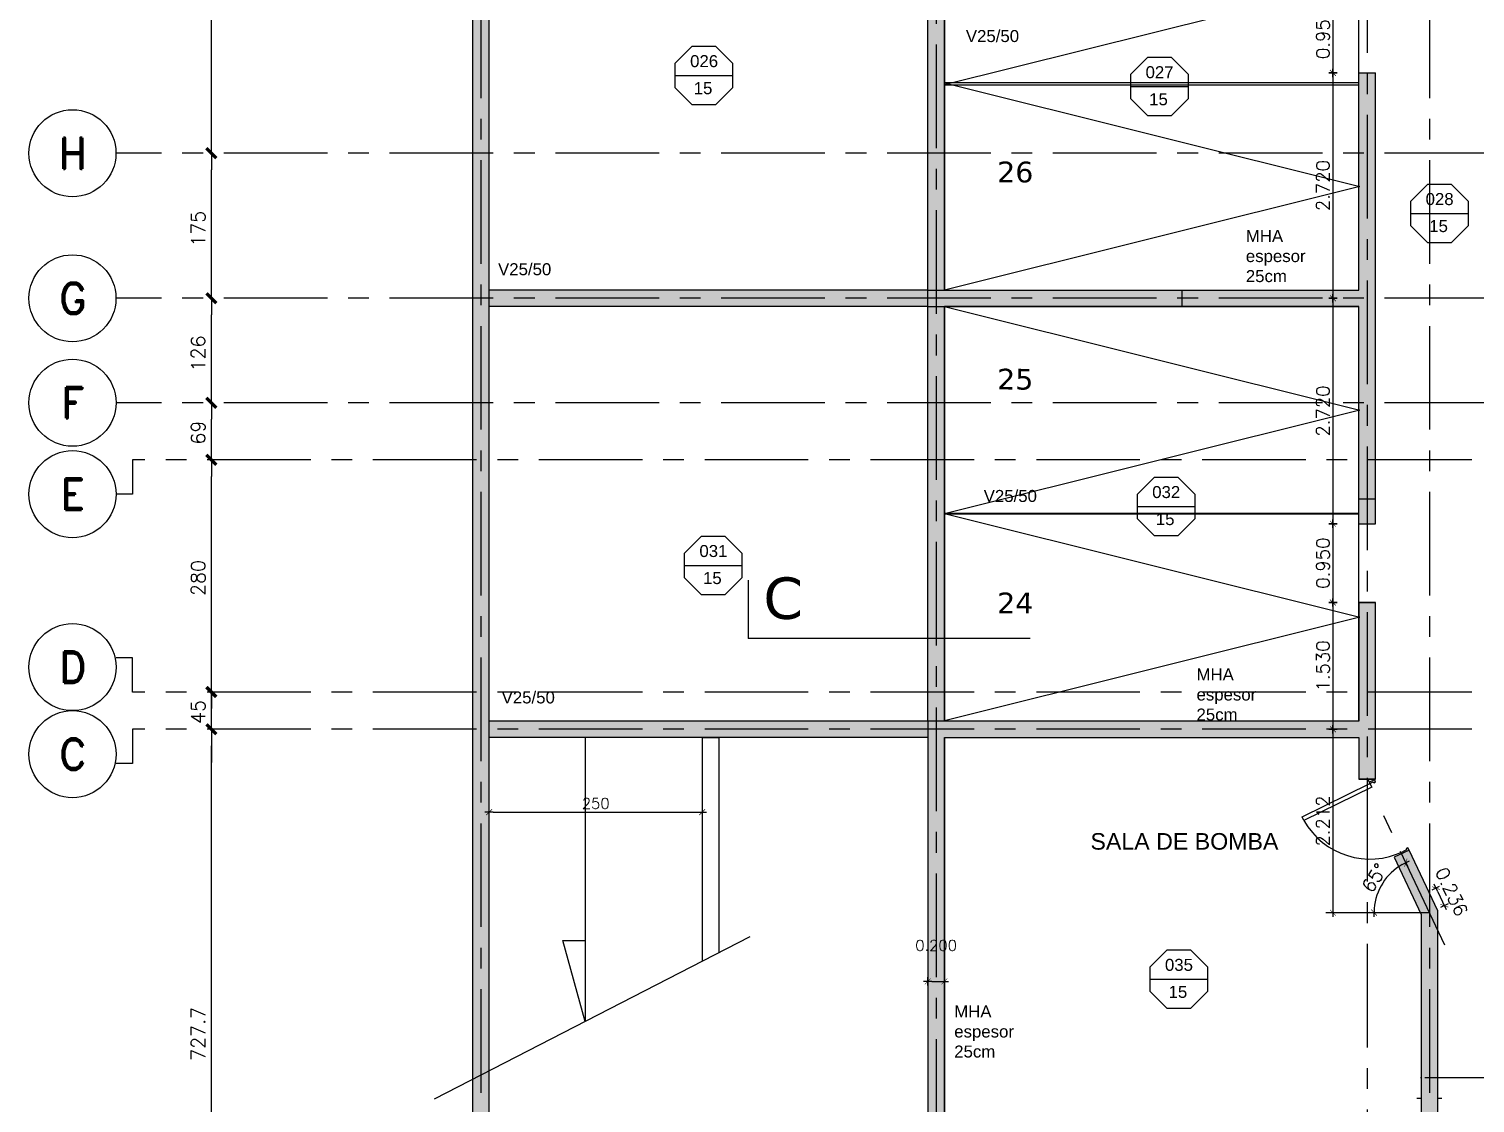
# Model space of a CAD drawing. Header units: millimetres. Extents: x -13 to 194, y -13 to 66.
# Drawn here: x 0.06 to 17.51, y 13.67 to 26.63 of the extents above; entities that cross this region are included whole.
import ezdxf
from ezdxf.enums import TextEntityAlignment as Align

# ---------------------------------------------------------------- set-up
doc = ezdxf.new("R2010")
doc.units = ezdxf.units.MM
doc.linetypes.add('CENTER', pattern=[2, 1.25, -0.25, 0.25, -0.25])
for name, color, linetype in [('01', 1, 'Continuous'), ('04', 4, 'Continuous'), ('06', 6, 'Continuous'), ('Capa1', 80, 'Continuous'), ('COTAS', 1, 'Continuous'), ('EJES', 1, 'CENTER'), ('GRIS', 9, 'Continuous'), ('LOSAS', 7, 'Continuous'), ('Muebles', 2, 'Continuous'), ('MURO', 5, 'Continuous'), ('Muros', 5, 'Continuous'), ('MUROS_EST', 5, 'Continuous'), ('PUERTAS', 1, 'Continuous'), ('Textos', 2, 'Continuous'), ('VIGAS_1', 2, 'Continuous')]:
    doc.layers.add(name, color=color, linetype=linetype)
doc.styles.add('Arial', font='arial.ttf')
doc.styles.add('INTERARQ', font='ROMANS.SHX')
doc.styles.add('ROMAND', font='romand', dxfattribs={"height": 31.5})
doc.styles.add('ROMANS', font='romans.shx', dxfattribs={"height": 16.875})
doc.styles.get("Standard").update_dxf_attribs({"font": 'arial.ttf'})
doc.dimstyles.new('ESCALA_1-50', dxfattribs={"dimtxt": 0.13, "dimasz": 0.05, "dimexe": 0.18, "dimexo": 0.0625, "dimgap": 0.04, "dimtad": 1, "dimdec": 3, "dimzin": 0, "dimdsep": 46, "dimtxsty": 'INTERARQ', "dimblk": 'DIMTICK', "dimcen": 0.09, "dimse1": 1, "dimse2": 1, "dimclrd": 1, "dimclre": 1, "dimclrt": 2, "dimadec": 0, "dimazin": 0, "dimtfac": 4.5, "dimtdec": 3, "dimtofl": 0, "dimtmove": 2, "dimatfit": 3, "dimldrblk": 'DIMTICK', "dimfxl": 1, "dimtolj": 1, "dimtzin": 0, "dimarcsym": 0})

# ---------------------------------------------------------------- blocks, each defined once
blk = doc.blocks.new('EJE-1')
at = {"color": 3, "linetype": 'Continuous'}
blk.add_circle((0, 0), 35, dxfattribs=at)
at = {"color": 5, "linetype": 'Continuous', "style": 'ROMAND'}
blk.add_attdef('0', text='', height=25, dxfattribs=at).set_placement((0.2, 0), align=Align.MIDDLE)
blk = doc.blocks.new('DIMTICK')
at = {"color": 1}
for p, q in [((-1, 0), (1, 0)), ((0, 1), (0, -1))]:
    blk.add_line(p, q, dxfattribs=at)
at = {"color": 3, "const_width": 0.141}
blk.add_lwpolyline([(0.71, 0.71), (-0.71, -0.71)], dxfattribs=at)
blk = doc.blocks.new('*D109')
at = {"layer": '06', "color": 1, "lineweight": -2, "transparency": 16777216}
blk.add_line((15.791, 26.997), (15.791, 26.147), dxfattribs=at)
at = {"layer": 'Defpoints', "color": 0, "transparency": 16777216}
for p in [(16.205, 27.047), (15.791, 26.097), (16.105, 26.097)]:
    blk.add_point(p, dxfattribs=at)
at = {"layer": '06', "color": 1, "lineweight": -2, "transparency": 16777216, "xscale": 0.05, "yscale": 0.05, "zscale": 0.05}
for p, rotation in [((15.791, 27.047), 90), ((15.791, 26.097), 270)]:
    blk.add_blockref('DIMTICK', p, dxfattribs=dict(at, rotation=rotation))
at = {"layer": '06', "color": 2, "transparency": 16777216, "insert": (15.671, 26.572), "char_height": 0.16, "attachment_point": 5, "rotation": 90, "style": 'INTERARQ'}
blk.add_mtext('\\A1;0.950', dxfattribs=at)
blk = doc.blocks.new('*D110')
at = {"layer": '06', "color": 1, "lineweight": -2, "transparency": 16777216}
blk.add_line((15.791, 26.047), (15.791, 23.427), dxfattribs=at)
at = {"layer": 'Defpoints', "color": 0, "transparency": 16777216}
for p in [(16.105, 26.097), (15.791, 23.377), (16.205, 23.377)]:
    blk.add_point(p, dxfattribs=at)
at = {"layer": '06', "color": 1, "lineweight": -2, "transparency": 16777216, "xscale": 0.05, "yscale": 0.05, "zscale": 0.05}
for p, rotation in [((15.791, 26.097), 90), ((15.791, 23.377), 270)]:
    blk.add_blockref('DIMTICK', p, dxfattribs=dict(at, rotation=rotation))
at = {"layer": '06', "color": 2, "transparency": 16777216, "insert": (15.671, 24.737), "char_height": 0.16, "attachment_point": 5, "rotation": 90, "style": 'INTERARQ'}
blk.add_mtext('\\A1;2.720', dxfattribs=at)
blk = doc.blocks.new('*D111')
at = {"layer": '06', "color": 1, "lineweight": -2, "transparency": 16777216}
blk.add_line((15.791, 23.327), (15.791, 20.707), dxfattribs=at)
at = {"layer": 'Defpoints', "color": 0, "transparency": 16777216}
for p in [(16.205, 23.377), (15.791, 20.657), (16.205, 20.657)]:
    blk.add_point(p, dxfattribs=at)
at = {"layer": '06', "color": 1, "lineweight": -2, "transparency": 16777216, "xscale": 0.05, "yscale": 0.05, "zscale": 0.05}
for p, rotation in [((15.791, 23.377), 90), ((15.791, 20.657), 270)]:
    blk.add_blockref('DIMTICK', p, dxfattribs=dict(at, rotation=rotation))
at = {"layer": '06', "color": 2, "transparency": 16777216, "insert": (15.671, 22.017), "char_height": 0.16, "attachment_point": 5, "rotation": 90, "style": 'INTERARQ'}
blk.add_mtext('\\A1;2.720', dxfattribs=at)
blk = doc.blocks.new('*D112')
at = {"layer": '06', "color": 1, "lineweight": -2, "transparency": 16777216}
blk.add_line((15.791, 20.607), (15.791, 19.757), dxfattribs=at)
at = {"layer": 'Defpoints', "color": 0, "transparency": 16777216}
for p in [(16.205, 20.657), (15.791, 19.707), (16.205, 19.707)]:
    blk.add_point(p, dxfattribs=at)
at = {"layer": '06', "color": 1, "lineweight": -2, "transparency": 16777216, "xscale": 0.05, "yscale": 0.05, "zscale": 0.05}
for p, rotation in [((15.791, 20.657), 90), ((15.791, 19.707), 270)]:
    blk.add_blockref('DIMTICK', p, dxfattribs=dict(at, rotation=rotation))
at = {"layer": '06', "color": 2, "transparency": 16777216, "insert": (15.671, 20.182), "char_height": 0.16, "attachment_point": 5, "rotation": 90, "style": 'INTERARQ'}
blk.add_mtext('\\A1;0.950', dxfattribs=at)
blk = doc.blocks.new('*D113')
at = {"layer": '06', "color": 1, "lineweight": -2, "transparency": 16777216}
blk.add_line((15.791, 19.657), (15.791, 18.227), dxfattribs=at)
at = {"layer": 'Defpoints', "color": 0, "transparency": 16777216}
for p in [(16.205, 19.707), (15.791, 18.177), (16.205, 18.177)]:
    blk.add_point(p, dxfattribs=at)
at = {"layer": '06', "color": 1, "lineweight": -2, "transparency": 16777216, "xscale": 0.05, "yscale": 0.05, "zscale": 0.05}
for p, rotation in [((15.791, 19.707), 90), ((15.791, 18.177), 270)]:
    blk.add_blockref('DIMTICK', p, dxfattribs=dict(at, rotation=rotation))
at = {"layer": '06', "color": 2, "transparency": 16777216, "insert": (15.671, 18.942), "char_height": 0.16, "attachment_point": 5, "rotation": 90, "style": 'INTERARQ'}
blk.add_mtext('\\A1;1.530', dxfattribs=at)
blk = doc.blocks.new('*D114')
at = {"layer": '06', "color": 1, "lineweight": -2, "transparency": 16777216}
blk.add_arc((16.955, 15.965), 0.667, 119.5522, 175.7034, dxfattribs=at)
at = {"layer": 'Defpoints', "color": 0, "transparency": 16777216}
for p in [(16.62, 16.675), (16.469, 16.421), (16.854, 16.178), (15.635, 15.965), (16.955, 15.965)]:
    blk.add_point(p, dxfattribs=at)
at = {"layer": '06', "color": 1, "lineweight": -2, "transparency": 16777216, "xscale": 0.05, "yscale": 0.05, "zscale": 0.05}
for p, rotation in [((16.67, 16.568), 27.40385646148732), ((16.288, 15.965), 267.8516849572949)]:
    blk.add_blockref('DIMTICK', p, dxfattribs=dict(at, rotation=rotation))
at = {"layer": '06', "color": 2, "transparency": 16777216, "insert": (16.29, 16.386), "char_height": 0.16, "attachment_point": 5, "rotation": 57.6278, "style": 'INTERARQ'}
blk.add_mtext('\\A1;65°', dxfattribs=at)
blk = doc.blocks.new('*D115')
at = {"layer": '06', "color": 1, "lineweight": -2, "transparency": 16777216}
blk.add_line((17.055, 16.217), (17.112, 16.094), dxfattribs=at)
at = {"layer": 'Defpoints', "color": 0, "transparency": 16777216}
for p in [(16.854, 16.178), (17.134, 16.049), (16.955, 15.965)]:
    blk.add_point(p, dxfattribs=at)
at = {"layer": '06', "color": 1, "lineweight": -2, "transparency": 16777216, "xscale": 0.05, "yscale": 0.05, "zscale": 0.05}
for p, rotation in [((17.033, 16.262), 115.255541415723), ((17.134, 16.049), 295.255541415723)]:
    blk.add_blockref('DIMTICK', p, dxfattribs=dict(at, rotation=rotation))
at = {"layer": '06', "color": 2, "transparency": 16777216, "insert": (17.223, 16.217), "char_height": 0.16, "attachment_point": 5, "rotation": 295.2555, "style": 'INTERARQ'}
blk.add_mtext('\\A1;0.236', dxfattribs=at)
blk = doc.blocks.new('*D43')
at = {"layer": '06', "color": 1, "lineweight": -2, "transparency": 16777216}
blk.add_line((15.791, 18.127), (15.791, 16.015), dxfattribs=at)
at = {"layer": 'Defpoints', "color": 0, "transparency": 16777216}
for p in [(16.253, 18.177), (15.791, 15.965), (16.253, 15.965)]:
    blk.add_point(p, dxfattribs=at)
at = {"layer": '06', "color": 1, "lineweight": -2, "transparency": 16777216, "xscale": 0.05, "yscale": 0.05, "zscale": 0.05}
for p, rotation in [((15.791, 18.177), 90), ((15.791, 15.965), 270)]:
    blk.add_blockref('DIMTICK', p, dxfattribs=dict(at, rotation=rotation))
at = {"layer": '06', "color": 2, "transparency": 16777216, "insert": (15.671, 17.071), "char_height": 0.16, "attachment_point": 5, "rotation": 90, "style": 'INTERARQ'}
blk.add_mtext('\\A1;2.212', dxfattribs=at)
blk = doc.blocks.new('*D169')
at = {"layer": 'Defpoints', "color": 0, "transparency": 16777216}
for p in [(5.615, 17.803), (8.185, 17.803), (8.185, 17.178)]:
    blk.add_point(p, dxfattribs=at)
at = {"layer": 'Muebles', "color": 1, "lineweight": -2, "transparency": 16777216}
blk.add_line((5.665, 17.178), (8.135, 17.178), dxfattribs=at)
at = {"layer": 'Muebles', "color": 1, "lineweight": -2, "transparency": 16777216, "xscale": 0.05, "yscale": 0.05, "zscale": 0.05, "rotation": 180}
blk.add_blockref('DIMTICK', (5.615, 17.178), dxfattribs=at)
at = {"layer": 'Muebles', "color": 1, "lineweight": -2, "transparency": 16777216, "xscale": 0.05, "yscale": 0.05, "zscale": 0.05}
blk.add_blockref('DIMTICK', (8.185, 17.178), dxfattribs=at)
at = {"layer": 'Muebles', "color": 2, "transparency": 16777216, "insert": (6.9, 17.283), "char_height": 0.13, "attachment_point": 5, "style": 'INTERARQ'}
blk.add_mtext('\\A1;250', dxfattribs=at)
blk = doc.blocks.new('*D207')
at = {"layer": 'Defpoints', "color": 0, "transparency": 16777216}
for p in [(10.905, 15.135), (11.105, 15.135), (11.105, 15.135)]:
    blk.add_point(p, dxfattribs=at)
at = {"layer": 'Muebles', "color": 1, "lineweight": -2, "transparency": 16777216}
blk.add_line((10.955, 15.135), (11.055, 15.135), dxfattribs=at)
at = {"layer": 'Muebles', "color": 1, "lineweight": -2, "transparency": 16777216, "xscale": 0.05, "yscale": 0.05, "zscale": 0.05, "rotation": 180}
blk.add_blockref('DIMTICK', (10.905, 15.135), dxfattribs=at)
at = {"layer": 'Muebles', "color": 1, "lineweight": -2, "transparency": 16777216, "xscale": 0.05, "yscale": 0.05, "zscale": 0.05}
blk.add_blockref('DIMTICK', (11.105, 15.135), dxfattribs=at)
at = {"layer": 'Muebles', "color": 2, "transparency": 16777216, "insert": (11.005, 15.57), "char_height": 0.13, "attachment_point": 5, "style": 'INTERARQ'}
blk.add_mtext('\\A1;0.200', dxfattribs=at)

msp = doc.modelspace()

# ---------------------------------------------------------------- hatches: boundary and pattern name
at = {"layer": 'COTAS', "transparency": 33554687}
h = msp.add_hatch(color=5, dxfattribs=at)
h.dxf.hatch_style = 1
h.paths.add_polyline_path([(12.2874, 37.6473), (11.0049, 37.6473), (11.0049, 37.5473), (12.2874, 37.5473)])
h.paths.add_polyline_path([(12.2874, 37.5473), (11.0049, 37.5473), (11.0049, 36.7327), (11.1049, 36.7327), (11.1049, 37.4473), (12.2874, 37.4473)])
h.paths.add_polyline_path([(11.0049, 37.6473), (10.8549, 37.6473), (10.8549, 37.5473), (11.0049, 37.5473)])
h.paths.add_polyline_path([(11.0049, 37.5473), (10.8549, 37.5473), (10.8549, 36.8327), (10.8549, 36.7327), (11.0049, 36.7327)])
h.paths.add_polyline_path([(11.0049, 36.7327), (10.8549, 36.7327), (10.8549, 35.6673), (11.0049, 35.6673)])
h.paths.add_polyline_path([(11.1049, 36.7327), (11.0049, 36.7327), (11.0049, 35.6673), (11.1049, 35.6673)])
h.paths.add_polyline_path([(23.513, 35.6673), (23.363, 35.6673), (23.363, 34.3071), (23.513, 34.3071)])
h.paths.add_polyline_path([(23.513, 36.4272), (23.363, 36.4272), (23.363, 35.6673), (23.513, 35.6673)])
h.paths.add_polyline_path([(23.363, 36.4272), (23.263, 36.4272), (23.263, 35.6673), (23.363, 35.6673)])
h.paths.add_polyline_path([(23.363, 35.6673), (23.263, 35.6673), (23.263, 34.4321), (18.2631, 34.4321), (18.2631, 34.3071), (23.363, 34.3071)])
h.paths.add_polyline_path([(16.955, 35.6673), (16.83, 35.6673), (16.83, 34.3071), (16.955, 34.3071)])
h.paths.add_polyline_path([(17.08, 35.6673), (16.955, 35.6673), (16.955, 34.3071), (17.08, 34.3071)])
h.paths.add_polyline_path([(17.08, 36.4272), (16.955, 36.4272), (16.955, 35.6673), (17.08, 35.6673)])
h.paths.add_polyline_path([(16.955, 36.4272), (16.83, 36.4272), (16.83, 35.6673), (16.955, 35.6673)])
h.paths.add_polyline_path([(16.955, 36.7327), (16.83, 36.7327), (16.83, 36.4272), (16.955, 36.4272)])
h.paths.add_polyline_path([(17.08, 36.7327), (16.955, 36.7327), (16.955, 36.4272), (17.08, 36.4272)])
h.paths.add_polyline_path([(17.08, 37.5473), (16.955, 37.5473), (16.955, 36.7327), (17.08, 36.7327)])
h.paths.add_polyline_path([(16.955, 37.5473), (16.83, 37.5473), (16.83, 36.7327), (16.955, 36.7327)])
h.paths.add_polyline_path([(16.955, 37.6473), (16.83, 37.6473), (16.83, 37.5473), (16.955, 37.5473)])
h.paths.add_polyline_path([(17.08, 37.6473), (16.955, 37.6473), (16.955, 37.5473), (17.08, 37.5473)])
h.paths.add_polyline_path([(11.0049, 35.6673), (10.8549, 35.6673), (10.8549, 34.3071), (11.0049, 34.3071)])
h.paths.add_polyline_path([(11.1049, 35.6673), (11.0049, 35.6673), (11.0049, 34.3071), (11.1049, 34.3071)])
h.paths.add_polyline_path([(11.0049, 34.3071), (10.8549, 34.3071), (10.8549, 33.7473), (11.0049, 33.7473)])
h.paths.add_polyline_path([(11.1049, 34.3071), (11.0049, 34.3071), (11.0049, 33.7473), (11.1049, 33.7473)])
h.paths.add_polyline_path([(23.363, 34.3071), (18.2631, 34.3071), (18.2631, 34.1821), (23.263, 34.1821), (23.263, 32.7373), (23.363, 32.7373)])
h.paths.add_polyline_path([(23.513, 34.3071), (23.363, 34.3071), (23.363, 32.7373), (23.513, 32.7373)])
h.paths.add_polyline_path([(23.513, 37.5473), (23.363, 37.5473), (23.363, 36.4272), (23.513, 36.4272)])
h.paths.add_polyline_path([(23.363, 37.5473), (23.263, 37.5473), (23.263, 36.4272), (23.363, 36.4272)])
h.paths.add_polyline_path([(23.363, 37.6473), (23.263, 37.6473), (23.263, 37.5473), (23.363, 37.5473)])
h.paths.add_polyline_path([(23.513, 37.6473), (23.363, 37.6473), (23.363, 37.5473), (23.513, 37.5473)])
h.paths.add_polyline_path([(23.363, 28.8973), (18.1631, 28.8973), (18.1631, 28.5773), (18.2631, 28.5773), (18.2631, 28.7723), (23.363, 28.7723)])
h.paths.add_polyline_path([(23.363, 29.0223), (18.1631, 29.0223), (18.1631, 28.8973), (23.363, 28.8973)])
h.paths.add_polyline_path([(18.1631, 28.5773), (18.0631, 28.5773), (18.0631, 26.1768), (18.1631, 26.1768)])
h.paths.add_polyline_path([(18.2631, 28.5773), (18.1631, 28.5773), (18.1631, 26.1768), (18.2631, 26.1768)])
h.paths.add_polyline_path([(19.9399, 25.2273), (18.1631, 25.2273), (18.1631, 25.1273), (19.9399, 25.1273)])
h.paths.add_polyline_path([(18.1631, 25.2273), (17.8049, 25.2273), (17.8049, 25.1273), (18.1631, 25.1273)])
h.paths.add_polyline_path([(17.8049, 25.2273), (17.7049, 25.2273), (17.7049, 25.1273), (17.8049, 25.1273)])
h.paths.add_polyline_path([(17.8049, 25.1273), (17.7049, 25.1273), (17.7049, 25.0273), (17.8049, 25.0273)])
h.paths.add_polyline_path([(18.1631, 25.1273), (17.8049, 25.1273), (17.8049, 25.0273), (18.1631, 25.0273)])
h.paths.add_polyline_path([(22.263, 21.5273), (20.0399, 21.5273), (20.0399, 22.1173), (19.9399, 22.1173), (19.9399, 21.4273), (22.263, 21.4273)])
h.paths.add_polyline_path([(19.9399, 22.1173), (19.8399, 22.1173), (19.8399, 21.5273), (18.1631, 21.5273), (18.1631, 21.4273), (19.9399, 21.4273)])
h.paths.add_polyline_path([(18.1631, 21.5273), (17.8049, 21.5273), (17.8049, 21.4273), (18.1631, 21.4273)])
h.paths.add_polyline_path([(17.8049, 21.5273), (17.7049, 21.5273), (17.7049, 21.4273), (17.8049, 21.4273)])
h.paths.add_polyline_path([(17.8049, 21.4273), (17.7049, 21.4273), (17.7049, 21.3273), (17.8049, 21.3273)])
h.paths.add_polyline_path([(18.1631, 21.4273), (17.8049, 21.4273), (17.8049, 21.3273), (18.1631, 21.3273)])
h.paths.add_polyline_path([(22.263, 21.4273), (19.9399, 21.4273), (19.9399, 21.3273), (22.263, 21.3273)])
h.paths.add_polyline_path([(23.163, 22.8473), (22.963, 22.8473), (22.963, 22.1173), (23.163, 22.1173)])
h.paths.add_polyline_path([(23.163, 22.1173), (22.963, 22.1173), (22.963, 21.5273), (22.263, 21.5273), (22.263, 21.4273), (23.163, 21.4273)])
h.paths.add_polyline_path([(17.8049, 18.1773), (17.7049, 18.1773), (17.7049, 17.8273), (17.8049, 17.8273)])
h.paths.add_polyline_path([(17.9049, 18.1773), (17.8049, 18.1773), (17.8049, 17.8273), (17.9049, 17.8273)])
h.paths.add_polyline_path([(17.9049, 18.5273), (18.1631, 18.5273), (18.1631, 18.6273), (17.8049, 18.6273), (17.8049, 18.1773), (17.9049, 18.1773)])
h.paths.add_polyline_path([(17.8049, 18.6273), (17.7049, 18.6273), (17.7049, 18.1773), (17.8049, 18.1773)])
h.paths.add_polyline_path([(17.8049, 18.7773), (17.7049, 18.7773), (17.7049, 18.6273), (17.8049, 18.6273)])
h.paths.add_polyline_path([(18.1631, 18.7773), (17.8049, 18.7773), (17.8049, 18.6273), (18.1631, 18.6273)])
h.paths.add_polyline_path([(19.9399, 18.7773), (18.1631, 18.7773), (18.1631, 18.6273), (19.9399, 18.6273)])
h.paths.add_polyline_path([(19.9399, 18.6273), (18.1631, 18.6273), (18.1631, 18.5273), (19.9399, 18.5273)])
h.paths.add_polyline_path([(23.363, 18.6273), (19.9399, 18.6273), (19.9399, 18.5273), (22.2074, 18.5273), (23.263, 18.5273), (23.263, 18.1773), (23.363, 18.1773)])
h.paths.add_polyline_path([(24.0878, 18.7773), (23.363, 18.7773), (23.363, 18.6273), (24.0878, 18.6273)])
h.paths.add_polyline_path([(23.463, 12.1524), (23.363, 12.1524), (23.363, 12.0534), (23.463, 12.0635)])
h.paths.add_polyline_path([(23.363, 12.1524), (23.348, 12.1524), (19.9399, 11.8067), (19.9399, 11.7062), (23.363, 12.0534)])
h.paths.add_polyline_path([(23.363, 14.6979), (23.263, 14.6979), (23.263, 12.2432), (19.9399, 11.9062), (19.9399, 11.8067), (23.348, 12.1524), (23.363, 12.1539)])
h.paths.add_polyline_path([(23.463, 14.6979), (23.363, 14.6979), (23.363, 12.1539), (23.463, 12.164)])
h.paths.add_polyline_path([(19.9399, 11.8067), (19.9399, 11.9062), (18.1631, 11.7259), (18.1631, 11.6264)])
h.paths.add_polyline_path([(19.9399, 11.8067), (18.1631, 11.6264), (18.1631, 11.5259), (19.9399, 11.7062)])
h.paths.add_polyline_path([(18.1631, 11.7259), (17.8049, 11.6896), (17.8049, 11.5901), (18.1631, 11.6264)])
h.paths.add_polyline_path([(18.1631, 11.6264), (17.8049, 11.5901), (17.8049, 11.4896), (18.1631, 11.5259)])
h.paths.add_polyline_path([(17.8049, 11.6896), (17.055, 11.6135), (17.055, 11.514), (17.8049, 11.5901)])
h.paths.add_polyline_path([(17.8049, 11.5901), (17.055, 11.514), (17.055, 11.4135), (17.8049, 11.4896)])
h.paths.add_polyline_path([(17.055, 11.514), (16.955, 11.5039), (16.955, 11.4034), (17.055, 11.4135)])
h.paths.add_polyline_path([(17.055, 11.605), (16.955, 11.605), (16.955, 11.5039), (17.055, 11.514)])
h.paths.add_polyline_path([(16.955, 11.605), (16.855, 11.605), (16.855, 11.5932), (16.855, 11.4938), (16.955, 11.5039)])
h.paths.add_polyline_path([(16.955, 11.5039), (16.855, 11.4938), (16.855, 11.3932), (16.955, 11.4034)])
h.paths.add_polyline_path([(16.855, 11.4938), (16.2049, 11.4278), (16.2049, 11.3273), (16.855, 11.3932)])
h.paths.add_polyline_path([(16.855, 11.5932), (16.2049, 11.5273), (16.2049, 11.4278), (16.855, 11.4938)])
h.paths.add_polyline_path([(11.0049, 18.2773), (10.9049, 18.2773), (10.9049, 18.1773), (11.0049, 18.1773)])
h = msp.add_hatch(color=5, dxfattribs=at)
h.dxf.hatch_style = 1
h.paths.add_polyline_path([(16.2049, 25.1273), (16.1049, 25.1273), (16.1049, 23.4773), (11.0049, 23.4773), (11.0049, 23.3773), (16.2049, 23.3773)])
h.paths.add_polyline_path([(16.3049, 25.1273), (16.2049, 25.1273), (16.2049, 23.3773), (16.3049, 23.3773)])
h.paths.add_polyline_path([(16.2049, 26.0973), (16.1049, 26.0973), (16.1049, 25.1273), (16.2049, 25.1273)])
h.paths.add_polyline_path([(16.3049, 26.0973), (16.2049, 26.0973), (16.2049, 25.1273), (16.3049, 25.1273)])
h.paths.add_polyline_path([(16.3049, 23.3773), (16.2049, 23.3773), (16.2049, 22.1173), (16.3049, 22.1173)])
h.paths.add_polyline_path([(16.2049, 23.3773), (11.0049, 23.3773), (11.0049, 23.2773), (16.1049, 23.2773), (16.1049, 22.1173), (16.2049, 22.1173)])
h.paths.add_polyline_path([(16.3049, 22.1173), (16.2049, 22.1173), (16.2049, 21.4273), (16.3049, 21.4273)])
h.paths.add_polyline_path([(16.2049, 22.1173), (16.1049, 22.1173), (16.1049, 21.4273), (16.2049, 21.4273)])
h.paths.add_polyline_path([(16.2049, 21.4273), (16.1049, 21.4273), (16.1049, 20.6573), (16.2049, 20.6573)])
h.paths.add_polyline_path([(16.3049, 21.4273), (16.2049, 21.4273), (16.2049, 20.6573), (16.3049, 20.6573)])
h.paths.add_polyline_path([(16.2049, 19.7073), (16.1049, 19.7073), (16.1049, 18.6273), (16.2049, 18.6273)])
h.paths.add_polyline_path([(16.3049, 19.7073), (16.2049, 19.7073), (16.2049, 18.6273), (16.3049, 18.6273)])
h.paths.add_polyline_path([(16.3049, 18.6273), (16.2049, 18.6273), (16.2049, 18.1773), (16.3049, 18.1773)])
h.paths.add_polyline_path([(16.2049, 18.6273), (16.1049, 18.6273), (16.1049, 18.2773), (11.0049, 18.2773), (11.0049, 18.1773), (16.2049, 18.1773)])
h.paths.add_polyline_path([(16.3049, 18.1773), (16.2049, 18.1773), (16.2049, 17.5773), (16.3049, 17.5773)])
h.paths.add_polyline_path([(16.2049, 28.5773), (11.0049, 28.5773), (11.0049, 28.4523), (16.1049, 28.4523), (16.1049, 27.0473), (16.2049, 27.0473)])
h.paths.add_polyline_path([(16.3049, 28.5773), (16.2049, 28.5773), (16.2049, 27.0473), (16.3049, 27.0473)])
h.paths.add_polyline_path([(16.3049, 28.8973), (16.2049, 28.8973), (16.2049, 28.5773), (16.3049, 28.5773)])
h.paths.add_polyline_path([(16.3049, 29.4473), (16.2049, 29.4473), (16.2049, 28.8973), (16.3049, 28.8973)])
h.paths.add_polyline_path([(16.2049, 29.4473), (16.1049, 29.4473), (16.1049, 28.8973), (16.2049, 28.8973)])
h.paths.add_polyline_path([(18.1631, 29.0223), (17.9049, 29.0223), (17.9049, 29.4468), (17.8049, 29.4468), (17.8049, 28.8973), (18.1631, 28.8973)])
h.paths.add_polyline_path([(17.8049, 29.4468), (17.7049, 29.4468), (17.7049, 28.8973), (17.8049, 28.8973)])
at = {"layer": 'MUROS_EST', "transparency": 33554687}
h = msp.add_hatch(color=5, dxfattribs=at)
h.dxf.hatch_style = 1
h.paths.add_polyline_path([(28.4649, 28.0227), (31.8149, 28.0227), (31.8149, 58.4427), (5.4149, 58.4427), (5.4149, 10.7902), (5.6149, 10.7902), (5.6149, 58.2427), (31.6149, 58.2427), (31.6149, 28.2227), (28.2649, 28.2227), (28.2649, 18.7773), (23.163, 18.7773), (23.163, 19.2739), (22.963, 19.2739), (22.963, 18.7773), (17.7049, 18.7773), (17.7049, 17.8273), (17.9049, 17.8273), (17.9049, 18.5273), (23.263, 18.5273), (23.263, 12.2432), (19.3399, 11.8453), (19.3399, 11.6453), (23.463, 12.0635), (23.463, 18.5273), (28.4649, 18.5273)], flags=17)
h.paths.add_polyline_path([(23.163, 22.8473), (22.963, 22.8473), (22.963, 21.5273), (20.0399, 21.5273), (20.0399, 25.0273), (23.163, 25.0273), (23.1603, 25.2273), (17.7049, 25.2273), (17.7049, 25.0273), (19.8399, 25.0273), (19.8399, 21.5273), (17.7049, 21.5273), (17.7049, 21.3273), (22.963, 21.3273), (22.963, 19.2739), (23.163, 19.2739)], flags=16)
h.paths.add_polyline_path([(16.3049, 19.7073), (16.1049, 19.7073), (16.1049, 18.2773), (10.9049, 18.2773), (10.9049, 10.7898), (23.463, 12.0635), (23.463, 18.5273), (28.4649, 18.5273), (28.4649, 28.0227), (31.8149, 28.0227), (31.8149, 58.4427), (5.4149, 58.4427), (5.4149, 10.7902), (5.6149, 10.7902), (5.6149, 58.2427), (31.6149, 58.2427), (31.6149, 28.2227), (28.2649, 28.2227), (28.2649, 18.7773), (23.163, 18.7773), (23.163, 19.2739), (22.963, 19.2739), (22.963, 18.7773), (17.7049, 18.7773), (17.7049, 17.8273), (17.9049, 17.8273), (17.9049, 18.5273), (23.263, 18.5273), (23.263, 12.2432), (17.055, 11.6135), (17.055, 15.9873), (16.7102, 16.7181), (16.5293, 16.6328), (16.855, 15.9425), (16.855, 11.5932), (11.1049, 11.01), (11.1049, 18.0773), (16.1049, 18.0773), (16.1049, 17.5773), (16.3049, 17.5773)])
h = msp.add_hatch(color=5, dxfattribs=at)
h.dxf.hatch_style = 1
h.paths.add_polyline_path([(28.4649, 28.0227), (31.8149, 28.0227), (31.8149, 58.4427), (5.4149, 58.4427), (5.4149, 10.7902), (5.6149, 10.7902), (5.6149, 58.2427), (31.6149, 58.2427), (31.6149, 28.2227), (28.2649, 28.2227), (28.2649, 18.7773), (23.163, 18.7773), (23.163, 19.2739), (22.963, 19.2739), (22.963, 18.7773), (17.7049, 18.7773), (17.7049, 17.8273), (17.9049, 17.8273), (17.9049, 18.5273), (23.263, 18.5273), (23.263, 12.2432), (17.055, 11.6135), (17.055, 15.9873), (16.7102, 16.7181), (16.5293, 16.6328), (16.855, 15.9425), (16.855, 11.5932), (11.1049, 11.01), (11.1049, 18.0773), (16.1049, 18.0773), (16.1049, 17.5773), (16.3049, 17.5773), (16.3049, 19.7073), (16.1049, 19.7073), (16.1049, 18.2773), (10.9049, 18.2773), (10.9049, 10.7898), (23.463, 12.0635), (23.463, 18.5273), (28.4649, 18.5273)])
h = msp.add_hatch(color=2, dxfattribs=at)
h.dxf.hatch_style = 1
h.paths.add_polyline_path([(11.1049, 28.4523), (10.9049, 28.4523), (10.9049, 23.4773), (11.1049, 23.4773)])
h.paths.add_polyline_path([(10.9049, 23.4773), (5.6149, 23.4773), (5.6149, 23.2773), (10.9049, 23.2773)])
h.paths.add_polyline_path([(11.1049, 23.2773), (10.9049, 23.2773), (10.9049, 18.2773), (11.1049, 18.2773)])
h.paths.add_polyline_path([(10.9049, 18.2773), (5.6149, 18.2773), (5.6149, 18.0773), (10.9049, 18.0773)])
h.paths.add_polyline_path([(28.2649, 25.2273), (23.1603, 25.2273), (23.163, 25.0273), (28.2649, 25.0273)])
h.paths.add_polyline_path([(16.83, 33.9473), (11.1049, 33.9473), (11.1049, 33.7473), (16.83, 33.7473)])
h.paths.add_polyline_path([(10.8549, 33.9473), (5.6149, 33.9473), (5.6149, 33.7473), (10.8549, 33.7473)])
h.paths.add_polyline_path([(10.8549, 37.6512), (5.6149, 37.6512), (5.6149, 37.4512), (10.8549, 37.4512)])
h.paths.add_polyline_path([(23.263, 37.6473), (17.08, 37.6473), (17.08, 37.4473), (23.263, 37.4473)])
h.paths.add_polyline_path([(31.6149, 34.4248), (23.513, 34.4248), (23.513, 34.2248), (31.6149, 34.2248)])
h.paths.add_polyline_path([(30.0152, 37.6473), (23.513, 37.6473), (23.513, 37.4473), (30.0152, 37.4473)])
h.paths.add_polyline_path([(31.6149, 42.8757), (23.4781, 42.8757), (23.4781, 42.6757), (31.6149, 42.6757)])
h.paths.add_polyline_path([(23.4781, 47.6757), (23.2781, 47.6757), (23.2781, 42.8757), (23.4781, 42.8757)])
h.paths.add_polyline_path([(22.9781, 42.8757), (17.2148, 42.8757), (17.2148, 42.6757), (22.9781, 42.6757)])
h.paths.add_polyline_path([(17.0404, 47.6757), (16.8404, 47.6757), (16.8404, 42.8757), (17.0404, 42.8757)])
h.paths.add_polyline_path([(16.7148, 42.8757), (11.3546, 42.8757), (11.3546, 42.6757), (16.7148, 42.6757)])
h.paths.add_polyline_path([(11.1062, 47.6757), (10.9062, 47.6757), (10.9062, 42.8757), (11.1062, 42.8757)])
h.paths.add_polyline_path([(10.8546, 42.8757), (5.6149, 42.8757), (5.6149, 42.6757), (10.8546, 42.6757)])
h.paths.add_polyline_path([(11.1062, 42.6757), (10.9062, 42.6757), (10.9062, 37.6473), (11.1062, 37.6473)])
h.paths.add_polyline_path([(11.1062, 53.1927), (10.9062, 53.1927), (10.9062, 47.8757), (11.1062, 47.8757)])
h.paths.add_polyline_path([(16.7148, 47.8757), (11.3546, 47.8757), (11.3546, 47.6757), (16.7148, 47.6757)])
h.paths.add_polyline_path([(10.8546, 47.8757), (5.6149, 47.8757), (5.6149, 47.6757), (10.8546, 47.6757)])
h.paths.add_polyline_path([(17.055, 53.1924), (17.055, 53.1927), (16.855, 53.1927), (16.841, 47.8757), (17.041, 47.8757)])
h.paths.add_polyline_path([(22.9781, 47.8757), (17.2148, 47.8757), (17.2148, 47.6757), (22.9781, 47.6757)])
h.paths.add_polyline_path([(23.4608, 53.1927), (23.2608, 53.1927), (23.2608, 47.8757), (23.4608, 47.8757)])
h.paths.add_polyline_path([(31.6149, 47.8757), (23.4781, 47.8757), (23.4781, 47.6757), (31.6149, 47.6757)])
h.paths.add_polyline_path([(31.6149, 53.6927), (23.4608, 53.6927), (23.4608, 53.4927), (31.6149, 53.4927)])
h.paths.add_polyline_path([(23.4608, 58.2427), (23.2608, 58.2427), (23.2608, 53.6927), (23.4608, 53.6927)])
h.paths.add_polyline_path([(23.2608, 53.6927), (17.055, 53.6927), (17.055, 53.4927), (23.2608, 53.4927)])
h.paths.add_polyline_path([(17.055, 58.2427), (16.855, 58.2427), (16.855, 53.6927), (17.055, 53.6927)])
h.paths.add_polyline_path([(11.1062, 58.2427), (10.9062, 58.2427), (10.9062, 53.6927), (11.1062, 53.6927)])
h.paths.add_polyline_path([(10.9062, 53.6927), (5.6149, 53.6927), (5.6149, 53.4927), (10.9062, 53.4927)])
h.paths.add_polyline_path([(16.855, 53.6927), (11.1062, 53.6927), (11.1062, 53.4927), (16.855, 53.4927)])
h.paths.add_polyline_path([(23.9258, 38.0626), (27.8932, 38.0626), (27.8932, 38.3613), (23.9258, 38.3613)], flags=9)
h = msp.add_hatch(color=5, dxfattribs=at)
h.dxf.hatch_style = 1
h.paths.add_polyline_path([(16.3049, 26.0973), (16.1049, 26.0973), (16.1049, 23.4773), (10.9049, 23.4773), (10.9049, 23.2773), (16.1049, 23.2773), (16.1049, 20.6573), (16.3049, 20.6573)])
h.paths.add_polyline_path([(16.3049, 29.4473), (16.1049, 29.4473), (16.1049, 28.7023), (10.9049, 28.7023), (10.9049, 28.4523), (16.1049, 28.4523), (16.1049, 27.0473), (16.3049, 27.0473)])
h.paths.add_polyline_path([(23.463, 29.0223), (17.9049, 29.0223), (17.9049, 29.4468), (17.7049, 29.4468), (17.7049, 28.7723), (18.0631, 28.7723), (18.0631, 26.1768), (18.2631, 26.1768), (18.2631, 28.7723), (23.463, 28.7723)])
h.paths.add_polyline_path([(13.526, 31.3225), (10.8533, 31.3225), (10.8533, 31.0725), (13.526, 31.0725)])
h.paths.add_polyline_path([(23.513, 37.6473), (23.263, 37.6473), (23.263, 34.4321), (18.2631, 34.4321), (18.2631, 34.1821), (23.263, 34.1821), (23.263, 32.7373), (23.513, 32.7373)])
h.paths.add_polyline_path([(17.08, 37.6473), (16.83, 37.6473), (16.83, 30.9728), (16.5434, 30.3884), (16.723, 30.3003), (17.08, 31.0284)])
h.paths.add_polyline_path([(11.1049, 37.4473), (12.2874, 37.4473), (12.2874, 37.6473), (10.8549, 37.6473), (10.8549, 36.8327), (10.8549, 33.7473), (11.1049, 33.7473)])
h.paths.add_polyline_path([(23.4781, 47.8757), (22.9781, 47.8757), (22.9781, 47.6757), (23.4781, 47.6757)])
h.paths.add_polyline_path([(23.2781, 42.8757), (22.9781, 42.8757), (22.9781, 42.6757), (23.2781, 42.6757)])
h.paths.add_polyline_path([(23.4781, 42.8757), (23.2781, 42.8757), (23.2781, 42.6757), (23.4781, 42.6757)])
h.paths.add_polyline_path([(17.2148, 42.8757), (16.7148, 42.8757), (16.7148, 42.6757), (17.2148, 42.6757)])
h.paths.add_polyline_path([(17.2148, 47.8757), (16.7148, 47.8757), (16.7148, 47.6757), (17.2148, 47.6757)])
h.paths.add_polyline_path([(17.055, 53.6927), (16.855, 53.6927), (16.855, 53.1927), (17.055, 53.1927)])
h.paths.add_polyline_path([(23.4608, 53.4927), (23.2608, 53.4927), (23.2608, 53.1927), (23.4608, 53.1927)])
h.paths.add_polyline_path([(23.4608, 53.6927), (23.2608, 53.6927), (23.2608, 53.4927), (23.4608, 53.4927)])
h.paths.add_polyline_path([(11.1062, 53.6927), (10.9062, 53.6927), (10.9062, 53.1927), (11.1062, 53.1927)])
h.paths.add_polyline_path([(11.3546, 47.8757), (10.8546, 47.8757), (10.8546, 47.6757), (11.3546, 47.6757)])
h.paths.add_polyline_path([(11.3546, 42.8757), (10.8546, 42.8757), (10.8546, 42.6757), (11.3546, 42.6757)])
at = {"layer": 'PUERTAS', "transparency": 33554687}
h = msp.add_hatch(dxfattribs=at)
h.set_pattern_fill('ANGLE', color=256)
h.set_pattern_definition([(0, (0, 0), (0, 6.985), [5.08, -1.905]), (90, (0, 0), (-6.985, 4e-16), [5.08, -1.905])])
h.paths.add_polyline_path([(16.3049, 26.0973), (16.1049, 26.0973), (16.1049, 23.4773), (10.9049, 23.4773), (10.9049, 23.2773), (16.1049, 23.2773), (16.1049, 20.6573), (16.3049, 20.6573)])
edge = h.paths.add_edge_path()
edge.add_line((17.055, 13.7227), (17.055, 11.6135))
edge.add_line((16.855, 13.7227), (16.855, 11.5932))
edge.add_line((16.9449, 16.2207), (17.055, 15.9873))
edge.add_line((16.764, 16.1354), (16.9449, 16.2207))
edge.add_line((16.855, 15.9425), (16.764, 16.1354))
edge.add_line((16.855, 13.7227), (16.855, 15.9425))
edge.add_line((17.055, 13.7227), (17.055, 15.9873))
edge.add_line((17.055, 11.6135), (23.263, 12.2432))
edge.add_line((11.1049, 11.01), (16.855, 11.5932))
edge.add_line((10.9057, 10.7898), (23.463, 12.0635))

# ---------------------------------------------------------------- linework, layer by layer
at = {"color": 2}
for points in [[(2.2649, 25.1273), (2.2649, 25.3273)], [(2.2649, 25.1273), (2.2649, 25.3273)], [(2.2649, 25.1273), (2.2649, 24.9273)], [(2.2649, 25.1273), (2.2649, 24.9273)], [(2.2649, 23.3773), (2.2649, 23.5773)], [(2.2649, 23.3773), (2.2649, 23.5773)], [(2.2649, 23.3773), (2.2649, 23.1773)], [(2.2649, 23.3773), (2.2649, 23.1773)], [(2.2649, 22.1173), (2.2649, 22.3173)], [(2.2649, 22.1173), (2.2649, 22.3173)], [(2.2649, 22.1173), (2.2649, 21.9173)], [(2.2649, 22.1173), (2.2649, 21.9173)], [(2.2649, 21.4273), (2.2649, 21.6273)], [(2.2649, 21.4273), (2.2649, 21.6273)], [(2.2649, 21.4273), (2.2649, 21.2273)], [(2.2649, 21.4273), (2.2649, 21.2273)], [(2.2649, 18.6273), (2.2649, 18.8273)], [(2.2649, 18.6273), (2.2649, 18.8273)], [(2.2649, 18.6273), (2.2649, 18.4273)], [(2.2649, 18.6273), (2.2649, 18.4273)], [(2.2649, 18.1773), (2.2649, 18.3773)], [(2.2649, 18.1773), (2.2649, 18.3773)], [(2.2649, 18.1773), (2.2649, 17.9773)], [(2.2649, 18.1773), (2.2649, 17.9773)]]:
    msp.add_lwpolyline(points, dxfattribs=at)
at = {"color": 2, "const_width": 0.04}
for points in [[(2.3249, 25.0673), (2.2049, 25.1873)], [(2.2049, 25.1873), (2.3249, 25.0673)], [(2.2049, 23.4373), (2.3249, 23.3173)], [(2.3249, 23.3173), (2.2049, 23.4373)], [(2.3249, 22.0573), (2.2049, 22.1773)], [(2.2049, 22.1773), (2.3249, 22.0573)], [(2.2049, 21.4873), (2.3249, 21.3673)], [(2.3249, 21.3673), (2.2049, 21.4873)], [(2.2049, 18.6873), (2.3249, 18.5673)], [(2.2049, 18.6873), (2.3249, 18.5673)], [(2.3249, 18.1173), (2.2049, 18.2373)], [(2.3249, 18.1173), (2.2049, 18.2373)]]:
    msp.add_lwpolyline(points, dxfattribs=at)
at = {"color": 9}
msp.add_arc((16.2373, 17.5262), 0.9146, 209.44823, 296.04555, dxfattribs=at)
at = {"layer": '01', "ltscale": 0.25}
for p, q in [((6.7748, 18.0773), (6.7748, 14.6534)), ((6.7748, 14.6534), (6.5019, 15.6276)), ((6.5019, 15.6276), (6.7748, 15.6276))]:
    msp.add_line(p, q, dxfattribs=at)
at = {"layer": '01'}
msp.add_line((4.9576, 13.7178), (8.7632, 15.6772), dxfattribs=at)
at = {"layer": '01', "ltscale": 0.25}
msp.add_lwpolyline([(10.9049, 18.0773), (5.6649, 18.0773)], dxfattribs=at)
msp.add_lwpolyline([(10.9049, 18.0773), (5.6649, 18.0773)], dxfattribs=at)
at = {"layer": '06'}
for p, q in [((16.1049, 18.2773), (10.9049, 18.2773)), ((8.1849, 18.0773), (8.1849, 15.3795)), ((8.1849, 18.0773), (8.3849, 18.0773)), ((8.3849, 18.0773), (8.3849, 15.4825)), ((16.855, 13.7227), (16.805, 13.7227)), ((17.105, 13.7227), (17.055, 13.7227))]:
    msp.add_line(p, q, dxfattribs=at)
at = {"layer": 'COTAS', "color": 2}
for p, q in [((2.2649, 25.3273), (2.2649, 28.3773)), ((2.2649, 23.5773), (2.2649, 24.9273)), ((2.2649, 22.3173), (2.2649, 23.1773)), ((2.2649, 21.6273), (2.2649, 21.9173)), ((2.2649, 18.8273), (2.2649, 21.2273)), ((2.2649, 18.8273), (2.2649, 19.0273)), ((2.2649, 18.1773), (2.2649, 18.6273)), ((2.2649, 11.1004), (2.2649, 17.9773)), ((2.2649, 17.9773), (2.2649, 17.7773))]:
    msp.add_line(p, q, dxfattribs=at)
at = {"layer": 'EJES'}
for p, q in [((5.5149, 61.0427), (5.5149, 5.6668)), ((16.955, 61.0427), (16.955, 5.8668)), ((11.0049, 38.4387), (11.0049, 5.6668)), ((16.2049, 29.5903), (16.2049, 5.8668)), ((35.6644, 25.1273), (1.1153, 25.1273)), ((35.6644, 23.3773), (1.1153, 23.3773)), ((35.6644, 22.1173), (1.1153, 22.1173)), ((35.4644, 21.4273), (1.3153, 21.4273)), ((1.3153, 21.4273), (1.3153, 21.0141)), ((1.3153, 21.0141), (1.1153, 21.0141)), ((1.3153, 19.0405), (1.1153, 19.0405)), ((1.3153, 18.6273), (1.3153, 19.0405)), ((35.4644, 18.6273), (1.3153, 18.6273)), ((35.4644, 18.1773), (1.3153, 18.1773)), ((1.3153, 18.1773), (1.3153, 17.7641)), ((1.3153, 17.7641), (1.1153, 17.7641)), ((17.1403, 15.5721), (16.4045, 17.1318)), ((16.955, 15.9649), (15.6346, 15.9649))]:
    msp.add_line(p, q, dxfattribs=at)
at = {"layer": 'GRIS'}
for p, q in [((16.2111, 17.5773), (16.2375, 17.5234)), ((16.2287, 17.5414), (16.3049, 17.5773)), ((16.2321, 17.5207), (16.2776, 17.543)), ((16.2776, 17.543), (16.2832, 17.5317)), ((16.2832, 17.5317), (16.306, 17.5428)), ((16.306, 17.5428), (16.292, 17.5712)), ((16.306, 17.5428), (16.292, 17.5712)), ((16.6962, 16.7466), (16.6735, 16.7355)), ((16.7102, 16.7181), (16.6962, 16.7466)), ((16.679, 16.7241), (16.6389, 16.7045)), ((16.6389, 16.7045), (16.6473, 16.6874)), ((16.6735, 16.7355), (16.679, 16.7241))]:
    msp.add_line(p, q, dxfattribs=at)
for points in [[(11.1049, 28.4523), (16.1158, 27.2023), (11.1049, 25.9523), (16.1049, 25.9523), (16.1049, 28.4523), (11.1049, 28.4523), (11.1049, 28.4523), (11.1049, 25.9523)], [(11.1049, 25.9773), (16.1158, 24.7273), (11.1049, 23.4773), (16.1049, 23.4773), (16.1049, 25.9773), (11.1049, 25.9773), (11.1049, 25.9773), (11.1049, 23.4773)], [(11.1049, 23.2773), (16.1158, 22.0273), (11.1049, 20.7773), (16.1049, 20.7773), (16.1049, 23.2773), (11.1049, 23.2773), (11.1049, 23.2773), (11.1049, 20.7773)], [(11.1049, 20.78), (16.1158, 19.53), (11.1049, 18.28), (16.1049, 18.28), (16.1049, 20.78), (11.1049, 20.78), (11.1049, 20.78), (11.1049, 18.28)]]:
    msp.add_lwpolyline(points, dxfattribs=at)
msp.add_lwpolyline([(16.2375, 17.5234), (16.2598, 17.4779), (15.4409, 17.0765), (15.4186, 17.122)], close=True, dxfattribs=at)
at = {"layer": 'LOSAS'}
for p, q in [((7.8557, 26.0649), (8.5557, 26.0649)), ((13.3485, 25.9314), (14.0485, 25.9314)), ((16.7259, 24.4012), (17.4259, 24.4012)), ((13.4287, 20.8661), (14.1287, 20.8661)), ((7.9676, 20.1547), (8.6676, 20.1547)), ((13.5822, 15.1619), (14.2822, 15.1619))]:
    msp.add_line(p, q, dxfattribs=at)
for points in [[(7.8557, 25.92), (8.0607, 25.7149), (8.3506, 25.7149), (8.5557, 25.92), (8.5557, 26.2099), (8.3506, 26.4149), (8.0607, 26.4149), (7.8557, 26.2099)], [(13.3485, 25.7864), (13.5536, 25.5814), (13.8435, 25.5814), (14.0485, 25.7864), (14.0485, 26.0763), (13.8435, 26.2814), (13.5536, 26.2814), (13.3485, 26.0763)], [(16.7259, 24.2562), (16.931, 24.0512), (17.2209, 24.0512), (17.4259, 24.2562), (17.4259, 24.5461), (17.2209, 24.7512), (16.931, 24.7512), (16.7259, 24.5461)], [(13.4287, 20.7212), (13.6338, 20.5161), (13.9237, 20.5161), (14.1287, 20.7212), (14.1287, 21.0111), (13.9237, 21.2161), (13.6338, 21.2161), (13.4287, 21.0111)], [(7.9676, 20.0097), (8.1727, 19.8047), (8.4626, 19.8047), (8.6676, 20.0097), (8.6676, 20.2997), (8.4626, 20.5047), (8.1727, 20.5047), (7.9676, 20.2997)], [(13.5822, 15.0169), (13.7872, 14.8119), (14.0771, 14.8119), (14.2822, 15.0169), (14.2822, 15.3069), (14.0771, 15.5119), (13.7872, 15.5119), (13.5822, 15.3069)]]:
    msp.add_lwpolyline(points, close=True, dxfattribs=at)
at = {"layer": 'MURO'}
for p, q in [((8.7382, 19.9762), (8.7382, 19.2739)), ((16.1049, 19.7073), (16.1049, 18.2773)), ((12.1388, 19.2739), (8.7382, 19.2739))]:
    msp.add_line(p, q, dxfattribs=at)
at = {"layer": 'MURO', "color": 5}
msp.add_line((16.1049, 19.7073), (16.1049, 18.2773), dxfattribs=at)
msp.add_line((16.1049, 19.7073), (16.1049, 18.2773), dxfattribs=at)
at = {"layer": 'Muros'}
for p, q in [((16.1049, 23.4773), (16.1049, 26.0973)), ((10.9049, 23.4773), (16.1049, 23.4773)), ((10.9049, 23.2773), (10.9049, 23.4773)), ((10.9049, 23.2773), (16.1049, 23.2773)), ((16.1049, 20.6573), (16.1049, 23.2773)), ((16.1049, 20.6573), (16.3049, 20.6573)), ((16.1049, 18.2773), (16.1049, 19.7073))]:
    msp.add_line(p, q, dxfattribs=at)
at = {"layer": 'MUROS_EST'}
for p, q in [((16.1049, 26.0973), (16.3049, 26.0973)), ((16.1049, 23.4773), (16.1049, 26.0973)), ((16.1049, 26.0973), (16.3049, 26.0973)), ((16.3049, 20.6573), (16.3049, 26.0973)), ((16.3049, 20.6573), (16.3049, 26.0973)), ((10.9049, 23.4773), (16.1049, 23.4773)), ((10.9049, 23.2773), (10.9049, 23.4773)), ((10.9049, 23.2773), (16.1049, 23.2773)), ((16.1049, 20.6573), (16.1049, 23.2773)), ((16.1049, 20.6573), (16.3049, 20.6573)), ((16.1049, 19.7073), (16.1049, 18.2773)), ((16.1049, 19.7073), (16.3049, 19.7073)), ((16.3049, 18.0773), (16.3049, 19.7073)), ((16.3049, 18.0773), (16.3049, 19.7073)), ((16.3049, 17.5773), (16.3049, 19.7073)), ((10.9049, 18.2773), (10.9049, 10.7898)), ((16.1049, 18.2773), (10.9049, 18.2773)), ((11.1049, 18.0773), (11.1049, 11.01)), ((11.1049, 18.0773), (16.1049, 18.0773)), ((16.1049, 18.0773), (16.1049, 17.5773)), ((16.3049, 17.5773), (16.1049, 17.5773))]:
    msp.add_line(p, q, dxfattribs=at)
for points in [[(23.463, 12.0635), (23.463, 18.5273), (28.4649, 18.5273), (28.4649, 28.0227), (31.8149, 28.0227), (31.8149, 58.4427), (5.4149, 58.4427), (5.4149, 10.7902)], [(5.6149, 10.7902), (5.6149, 58.2427)], [(11.1049, 11.01), (11.1049, 18.0773), (16.1049, 18.0773), (16.1049, 17.5773), (16.3049, 17.5773), (16.3049, 19.7073), (16.1049, 19.7073), (16.1049, 18.2773), (10.9049, 18.2773), (10.9049, 10.7898)], [(16.1049, 19.7073), (16.3049, 19.7073)], [(17.055, 11.6135), (17.055, 15.9873), (16.7102, 16.7181), (16.5293, 16.6328), (16.855, 15.9425), (16.855, 11.5932)]]:
    msp.add_lwpolyline(points, dxfattribs=at)
at = {"layer": 'VIGAS_1'}
for p, q in [((10.9049, 23.4773), (10.9049, 28.4523)), ((11.1049, 23.4773), (11.1049, 28.4523)), ((10.9049, 23.4773), (5.6149, 23.4773)), ((10.9049, 23.2773), (5.6149, 23.2773)), ((10.9049, 18.2773), (10.9049, 23.2773)), ((11.1049, 18.2773), (11.1049, 23.2773)), ((10.9049, 18.2773), (5.6149, 18.2773)), ((10.9049, 18.0773), (5.6149, 18.0773))]:
    msp.add_line(p, q, dxfattribs=at)

# ---------------------------------------------------------------- block references
at = {"xscale": 0.0150000000003274, "yscale": 0.0150000000003274, "zscale": 0.0150000000003274}
for p, values in [((0.5899, 25.1273), {'0': 'H'}), ((0.5899, 23.3773), {'0': 'G'}), ((0.5903, 22.1173), {'0': 'F'}), ((0.5903, 21.0141), {'0': 'E'}), ((0.5903, 18.9273), {'0': 'D'}), ((0.5903, 17.8773), {'0': 'C'})]:
    msp.add_blockref('EJE-1', p, dxfattribs=at).add_auto_attribs(values)

# ---------------------------------------------------------------- texts
at = {"layer": '04', "style": 'Arial'}
msp.add_text('SALA DE BOMBA', height=0.2, dxfattribs=at).set_placement((12.867, 16.7253))
at = {"layer": '06', "color": 3, "style": 'ROMANS'}
for s, p in [('175', (2.1899, 23.9992)), ('126', (2.1899, 22.4942)), ('69', (2.1899, 21.6116)), ('280', (2.1899, 19.7862)), ('45', (2.1899, 18.2416)), ('727.7', (2.1899, 14.1772))]:
    msp.add_text(s, height=0.16875, rotation=90, dxfattribs=at).set_placement(p)
at = {"layer": 'Capa1', "char_height": 0.144975, "attachment_point": 1}
for s, width, insert in [('\\A1;V25/50 ', 1.621655, (11.3645, 26.6139)), ('MHA espesor 25cm', 1.208581, (14.7409, 24.201)), ('\\A1;V25/50 ', 1.621655, (5.7227, 23.8005)), ('\\A1;V25/50 ', 1.621655, (11.5796, 21.0651)), ('MHA espesor 25cm', 1.208581, (14.146, 18.9113)), ('\\A1;V25/50 ', 1.621655, (5.7658, 18.6344)), ('MHA espesor 25cm', 1.208581, (11.224, 14.8455))]:
    msp.add_mtext_dynamic_manual_height_columns(s, width=width, gutter_width=0.7249, heights=[0], dxfattribs=dict(at, insert=insert))
at = {"layer": 'LOSAS'}
for s, p in [('026', (8.0387, 26.166)), ('027', (13.5316, 26.0325)), ('15', (8.0823, 25.8399)), ('15', (13.5752, 25.7064)), ('028', (16.909, 24.5022)), ('15', (16.9526, 24.1762)), ('032', (13.6118, 20.9672)), ('15', (13.6554, 20.6411)), ('031', (8.1507, 20.2558)), ('15', (8.1943, 19.9297)), ('035', (13.7652, 15.263)), ('15', (13.8088, 14.9369))]:
    msp.add_text(s, height=0.14497, dxfattribs=at).set_placement(p)
at = {"layer": 'Textos', "char_height": 0.25, "width": 0.677449, "attachment_point": 1, "rotation": 359.74864}
for s, insert in [('{\\fVerdana|b0|i0|c0|p34;26}', (11.7425, 25.0275)), ('{\\fVerdana|b0|i0|c0|p34;25}', (11.7425, 22.5275)), ('{\\fVerdana|b0|i0|c0|p34;24}', (11.7425, 19.8275))]:
    msp.add_mtext(s, dxfattribs=dict(at, insert=insert))
at = {"layer": 'Textos', "insert": (8.9213, 19.4998), "char_height": 0.5, "width": 1.354898, "attachment_point": 7}
msp.add_mtext('{\\fVerdana|b0|i0|c0|p34;C}', dxfattribs=at)

# ---------------------------------------------------------------- dimensions: what is measured, and where the dimension line sits
at = {"layer": '06', "color": 3}
for base, p1, p2, picture, middle in [((15.7907, 26.0973), (16.2049, 27.0473), (16.1049, 26.0973), '*D109', (15.6707, 26.5723)), ((15.7907, 23.3773), (16.1049, 26.0973), (16.2049, 23.3773), '*D110', (15.6707, 24.7373)), ((15.7907, 20.6573), (16.2049, 23.3773), (16.2049, 20.6573), '*D111', (15.6707, 22.0173)), ((15.7907, 19.7073), (16.2049, 20.6573), (16.2049, 19.7073), '*D112', (15.6707, 20.1823)), ((15.7907, 18.1773), (16.2049, 19.7073), (16.2049, 18.1773), '*D113', (15.6707, 18.9423)), ((15.7907, 15.9649), (16.2532, 18.1773), (16.2532, 15.9649), '*D43', (15.6707, 17.0711))]:
    dim = msp.add_linear_dim(base=base, p1=p1, p2=p2, angle=90, dimstyle='ESCALA_1-50', override={"dimtxt": 0.16}, dxfattribs=at)
    dim.commit()
    dim.dimension.update_dxf_attribs({"geometry": picture, "text_midpoint": middle})
dim = msp.add_angular_dim_2l(base=(16.4685, 16.4211), line1=((16.6198, 16.6754), (16.8544, 16.178)), line2=((16.955, 15.9649), (15.6346, 15.9649)), dimstyle='ESCALA_1-50', override={"dimtxt": 0.16}, dxfattribs=at)
dim.commit()
dim.dimension.update_dxf_attribs({"geometry": '*D114', "text_midpoint": (16.2903, 16.3862)})
dim = msp.add_linear_dim(base=(17.1337, 16.0492), p1=(16.8544, 16.178), p2=(16.955, 15.9649), angle=295.25554, dimstyle='ESCALA_1-50', override={"dimtxt": 0.16}, dxfattribs=at)
dim.commit()
dim.dimension.update_dxf_attribs({"geometry": '*D115', "text_midpoint": (17.2233, 16.2175), "dimtype": 161})
at = {"layer": 'Muebles'}
dim = msp.add_linear_dim(base=(8.1849, 17.1777), p1=(5.6149, 17.8026), p2=(8.1849, 17.8026), text='250', dimstyle='ESCALA_1-50', dxfattribs=at)
dim.commit()
dim.dimension.update_dxf_attribs({"geometry": '*D169', "text_midpoint": (6.8999, 17.2827)})
at = {"layer": 'Muebles', "color": 5}
dim = msp.add_linear_dim(base=(11.1049, 15.1346), p1=(10.9049, 15.1346), p2=(11.1049, 15.1346), dimstyle='ESCALA_1-50', dxfattribs=at)
dim.commit()
dim.dimension.update_dxf_attribs({"geometry": '*D207', "text_midpoint": (11.0049, 15.5696)})

doc.saveas('drawing.dxf')
